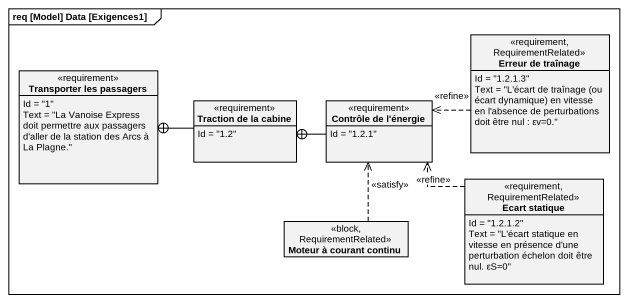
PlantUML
@startuml
mainframe req [Model] Data [Exigences1]
hide circle
hide empty members
class "Erreur de traînage" as Erreur_de_traînage <<requirement, RequirementRelated>> {
  Id = "1.2.1.3"
  {field} Text = "L'écart de traînage (ou écart dynamique) en vitesse en l'absence de perturbations doit être nul : εv=0."
}
class "Transporter les passagers" as Transporter_les_passagers <<requirement>> {
  Id = "1"
  Text = "La Vanoise Express doit permettre aux passagers d'aller de la station des Arcs à La Plagne."
}
class "Traction de la cabine" as Traction_de_la_cabine <<requirement>> {
  Id = "1.2"
}
class "Contrôle de l'énergie" as Contrôle_de_l_énergie <<requirement>> {
  Id = "1.2.1"
}
class "Ecart statique" as Ecart_statique <<requirement, RequirementRelated>> {
  Id = "1.2.1.2"
  Text = "L'écart statique en vitesse en présence d'une perturbation échelon doit être nul. εS=0"
}
class "Moteur à courant continu" as Moteur_à_courant_continu <<block, RequirementRelated>>
Erreur_de_traînage .left.> Contrôle_de_l_énergie : <<refine>>
Traction_de_la_cabine -left-+ Transporter_les_passagers
Contrôle_de_l_énergie -left-+ Traction_de_la_cabine
Ecart_statique .up.> Contrôle_de_l_énergie : <<refine>>
Moteur_à_courant_continu .up.> Contrôle_de_l_énergie : <<satisfy>>
@enduml
